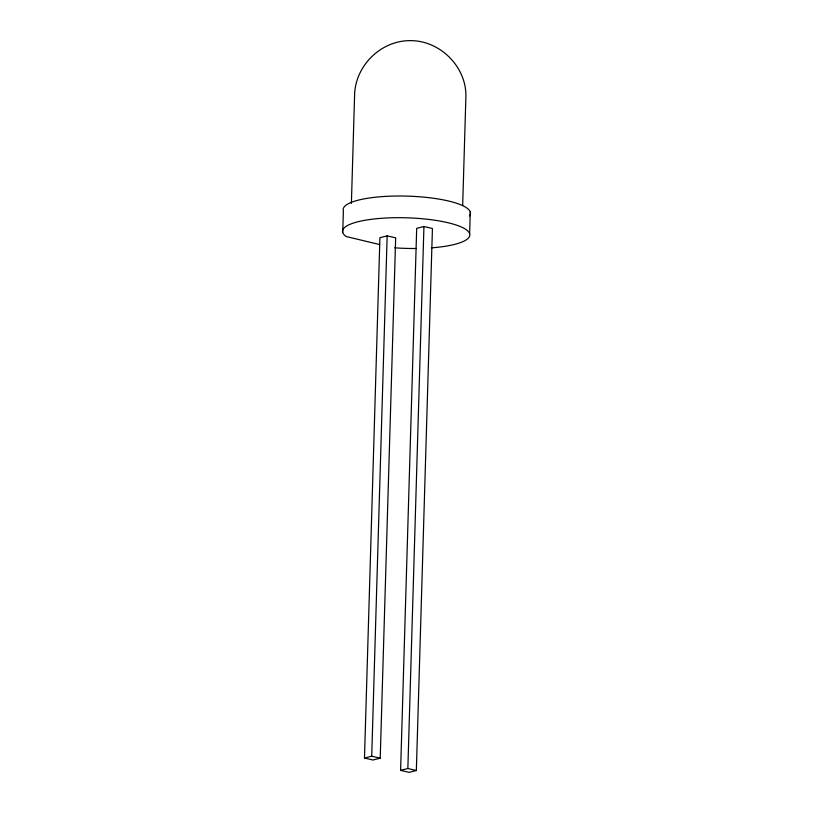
<?xml version="1.0" encoding="UTF-8"?>
<svg xmlns="http://www.w3.org/2000/svg" width="813" height="813" viewBox="0 0 813 813"><rect width="100%" height="100%" fill="white"/><g stroke="black" fill="none" stroke-linecap="round" stroke-linejoin="round"><path stroke-width="1.22" d="M342.73 232.538L343.371 210.862A63.678 15.295 1.7 0 1 410.047 196.218A63.678 15.295 1.7 0 1 469.426 215.923M351.389 203.352L354.57 96.015C354.702 66.188 380.799 40.203 410.626 40.65C440.29 40.548 466.784 67.133 465.89 96.981L462.668 205.577M364.478 758.051L379.915 237.701L387.161 235.861L395.667 237.843L380.22 758.183L372.974 760.023L364.478 758.051L371.714 756.202L380.22 758.183M371.714 756.202L387.161 235.861M400.606 770.368L416.693 228.341L423.939 226.502L432.435 228.483L416.347 770.511L409.112 772.35L400.606 770.368L407.852 768.529L416.347 770.511M407.852 768.529L423.939 226.502M469.629 233.646L470.27 211.959M379.641 244.55L346.206 236.542A63.678 15.295 1.7 0 1 383.533 218.158A63.678 15.295 1.7 0 1 465.168 228.992A63.678 15.295 1.7 0 1 431.388 247.853M416.347 248.483A63.678 15.295 1.7 0 1 394.681 247.823"/></g></svg>
